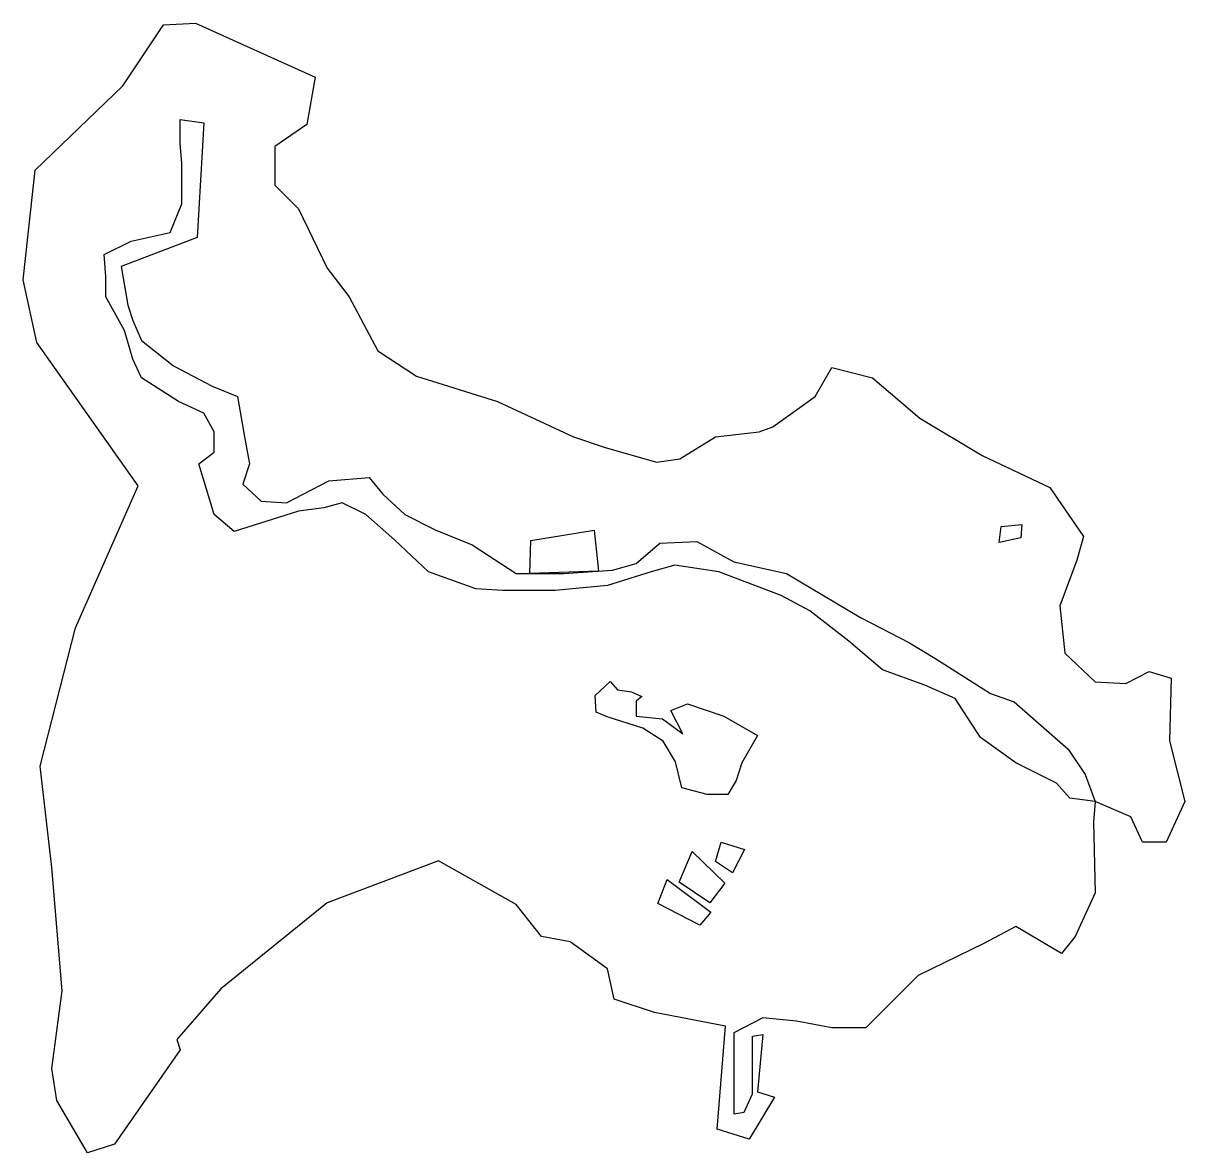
# Model space of a CAD drawing. Header units: inches. Extents: x -9824352 to -9816120, y 1975922 to 1983926.
import ezdxf

# ---------------------------------------------------------------- set-up
doc = ezdxf.new("R2010")
doc.units = ezdxf.units.IN
doc.header["$MEASUREMENT"] = 0
doc.layers.add('Belize Boundary', color=7, linetype='Continuous')

msp = doc.modelspace()

# ---------------------------------------------------------------- linework, layer by layer
at = {"layer": 'Belize Boundary'}
for points in [[(-9823705.4521, 1975982.0313), (-9823896.8849, 1975922.2086), (-9824112.2468, 1976293.1096), (-9824148.1404, 1976520.4361), (-9824076.3531, 1977070.8054), (-9824148.1404, 1977944.2175), (-9824231.8923, 1978662.0905), (-9823980.6367, 1979643.1836), (-9823537.9484, 1980648.2058), (-9824255.8214, 1981665.1926), (-9824351.5378, 1982107.8809), (-9824267.7859, 1982885.5767), (-9823645.6293, 1983483.8042), (-9823358.4801, 1983914.528), (-9823131.1537, 1983926.4925), (-9822281.6706, 1983543.6269), (-9822341.4934, 1983208.6195), (-9822568.8198, 1983053.0804), (-9822568.8198, 1982777.8957), (-9822401.3161, 1982610.392), (-9822197.9188, 1982191.6328), (-9822042.3796, 1981988.2354), (-9821838.9823, 1981605.3698), (-9821563.7976, 1981425.9016), (-9820989.4992, 1981246.4333), (-9820451.0945, 1980995.1778), (-9820235.7326, 1980923.3905), (-9819864.8315, 1980815.7095), (-9819697.3278, 1980839.6386), (-9819446.0723, 1980995.1778), (-9819134.994, 1981031.0714), (-9819039.2776, 1981066.9651), (-9818740.1638, 1981282.327), (-9818620.5183, 1981485.7243), (-9818333.3691, 1981413.937), (-9817998.3617, 1981126.7878), (-9817555.6734, 1980863.5677), (-9817077.0914, 1980636.2413), (-9816837.8004, 1980289.2693), (-9816885.6586, 1980121.7656), (-9817005.3041, 1979798.7228), (-9816969.4104, 1979463.7154), (-9816754.0485, 1979260.318), (-9816538.6866, 1979248.3535), (-9816371.1829, 1979332.1053), (-9816215.6438, 1979284.2471), (-9816227.6083, 1978841.5588), (-9816119.9274, 1978410.835), (-9816251.5374, 1978123.6858), (-9816419.0411, 1978123.6858), (-9816502.793, 1978303.154), (-9816754.0485, 1978410.835), (-9816766.0131, 1978267.2604), (-9816754.0485, 1977764.7493), (-9816897.6231, 1977453.671), (-9816993.3395, 1977334.0255), (-9817316.3824, 1977525.4583), (-9817543.7088, 1977405.8128), (-9818010.3263, 1977178.4863), (-9818381.2273, 1976807.5853), (-9818620.5183, 1976807.5853), (-9818871.7739, 1976855.4435), (-9819111.0649, 1976879.3726), (-9819314.4622, 1976771.6916), (-9819314.4622, 1976197.3932), (-9819242.6749, 1976209.3578), (-9819182.8522, 1976340.9678), (-9819182.8522, 1976747.7625), (-9819111.0649, 1976759.7271), (-9819146.9585, 1976352.9324), (-9819027.313, 1976317.0387), (-9819206.7813, 1976017.925), (-9819434.1077, 1976089.7123), (-9819374.285, 1976819.5498), (-9819876.7961, 1976915.2662), (-9820163.9453, 1977010.9826), (-9820211.8035, 1977226.3445), (-9820475.0236, 1977417.7773), (-9820678.4209, 1977453.671), (-9820857.8892, 1977680.9974), (-9821408.2585, 1977992.0757), (-9822197.9188, 1977692.962), (-9822951.6854, 1977082.7699), (-9823262.7637, 1976723.8334), (-9823238.8346, 1976652.0461)], [(-9823071.3309, 1983220.5841), (-9823119.1891, 1982406.9947), (-9823657.5939, 1982203.5973), (-9823609.7357, 1981928.4127), (-9823573.842, 1981820.7317), (-9823514.0193, 1981677.1571), (-9823286.6928, 1981497.6889), (-9823011.5082, 1981354.1143), (-9822832.0399, 1981282.327), (-9822784.1817, 1980995.1778), (-9822748.2881, 1980803.745), (-9822796.1463, 1980660.1704), (-9822664.5362, 1980540.5249), (-9822485.068, 1980528.5603), (-9822185.9542, 1980684.0995), (-9821898.805, 1980708.0286), (-9821803.0886, 1980588.3831), (-9821647.5495, 1980444.8085), (-9821432.1876, 1980337.1275), (-9821168.9675, 1980229.4466), (-9820857.8892, 1980026.0492), (-9820522.8818, 1980026.0492), (-9820175.9098, 1980049.9783), (-9820008.4061, 1980097.8365), (-9819840.9024, 1980241.4111), (-9819577.6823, 1980253.3757), (-9819314.4622, 1980109.8011), (-9818943.5612, 1980026.0492), (-9818417.121, 1979714.9709), (-9818070.149, 1979535.5027), (-9817890.6808, 1979427.8217), (-9817495.8506, 1979176.5662), (-9817328.3469, 1979116.7434), (-9816945.4813, 1978781.736), (-9816825.8358, 1978602.2678), (-9816754.0485, 1978410.835), (-9816933.5168, 1978434.7641), (-9817029.2332, 1978542.445), (-9817316.3824, 1978686.0196), (-9817567.6379, 1978865.4879), (-9817747.1062, 1979140.6725), (-9817962.4681, 1979236.3889), (-9818261.5818, 1979344.0699), (-9818500.8728, 1979547.4672), (-9818776.0575, 1979762.8291), (-9818979.4548, 1979870.5101), (-9819422.1432, 1980038.0138), (-9819733.2215, 1980085.872), (-9819900.7252, 1980038.0138), (-9820211.8035, 1979942.2974), (-9820582.7045, 1979906.4037), (-9820953.6056, 1979906.4037), (-9821145.0384, 1979918.3683), (-9821480.0458, 1980038.0138), (-9821719.3368, 1980265.3402), (-9821922.7341, 1980444.8085), (-9822090.2378, 1980528.5603), (-9822221.8479, 1980492.6667), (-9822401.3161, 1980468.7376), (-9822855.969, 1980325.163), (-9822999.5436, 1980444.8085), (-9823107.2246, 1980803.745), (-9822999.5436, 1980887.4968), (-9822999.5436, 1981031.0714), (-9823071.3309, 1981162.6815), (-9823250.7992, 1981246.4333), (-9823514.0193, 1981413.937), (-9823573.842, 1981545.5471), (-9823633.6648, 1981748.9444), (-9823765.2748, 1981988.2354), (-9823765.2748, 1982131.81), (-9823777.2394, 1982287.3492), (-9823585.8066, 1982383.0656), (-9823310.6219, 1982442.8883), (-9823226.8701, 1982646.2857), (-9823226.8701, 1982933.4349), (-9823238.8346, 1983077.0095), (-9823238.8346, 1983244.5132)], [(-9817275.4115, 1980373.1899), (-9817282.0261, 1980280.5856), (-9817434.1619, 1980247.5126), (-9817420.9327, 1980359.9607)], [(-9820304.8968, 1980333.5024), (-9820274.8369, 1980043.1557), (-9820761.3039, 1980026.0492), (-9820754.6893, 1980260.7418)], [(-9820192.4486, 1979261.9377), (-9820139.5318, 1979202.4063), (-9820040.3129, 1979189.1771), (-9819967.5523, 1979156.1042), (-9820007.2399, 1979123.0312), (-9820007.2399, 1979017.1976), (-9819822.0312, 1978997.3538), (-9819676.5101, 1978891.5203), (-9819762.4998, 1979056.8852), (-9819643.4371, 1979103.1874), (-9819385.4678, 1979017.1976), (-9819147.3424, 1978878.2911), (-9819259.7905, 1978686.4678), (-9819299.4781, 1978560.7905), (-9819359.0095, 1978461.5715), (-9819504.5306, 1978461.5715), (-9819683.1247, 1978507.8737), (-9819729.4269, 1978693.0824), (-9819815.4166, 1978838.6035), (-9819960.9377, 1978931.2079), (-9820212.2924, 1979010.583), (-9820291.6676, 1979043.656), (-9820298.2822, 1979162.7188)], [(-9819610.3641, 1978058.0811), (-9819378.8532, 1977833.1849), (-9819484.6868, 1977694.2783), (-9819702.9685, 1977839.7994)], [(-9819405.3116, 1978124.2271), (-9819239.9467, 1978071.3103), (-9819325.9365, 1977905.9454), (-9819444.9992, 1977985.3206)], [(-9819788.9582, 1977859.6432), (-9819478.0722, 1977628.1324), (-9819557.4473, 1977535.528), (-9819855.1042, 1977687.6637)]]:
    msp.add_lwpolyline(points, close=True, dxfattribs=at)

doc.saveas('drawing.dxf')
